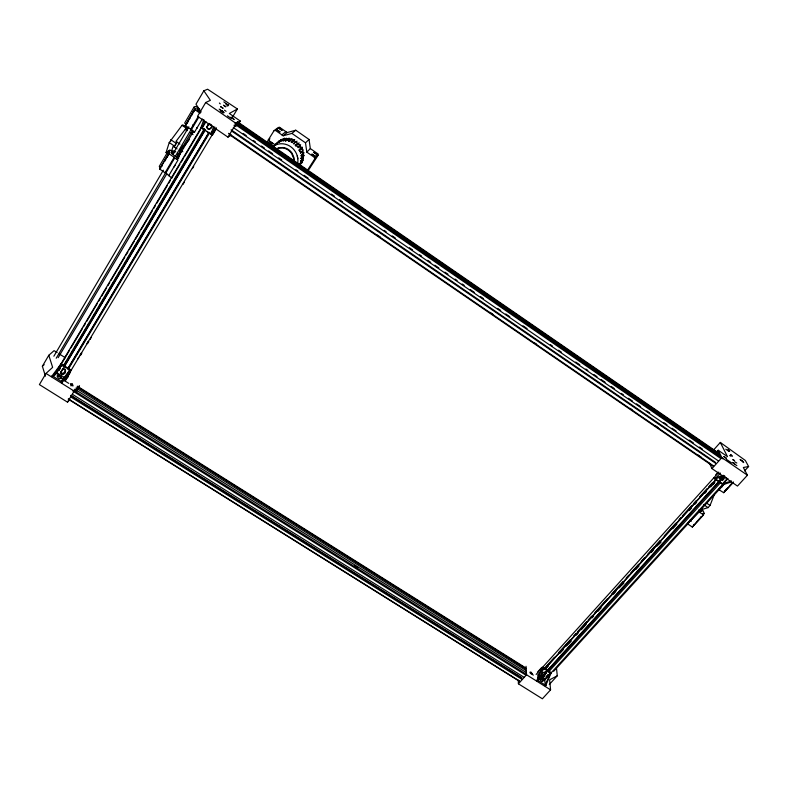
<?xml version="1.0" encoding="UTF-8"?>
<svg xmlns="http://www.w3.org/2000/svg" width="788" height="788" viewBox="0 0 788 788"><rect width="100%" height="100%" fill="white"/><g stroke="black" fill="none" stroke-linecap="round" stroke-linejoin="round"><path stroke-width="1.18" d="M726.359 488.984L726.191 489.515M171.38 139.998L171.075 140.648M293.826 161.638L293.56 158.033L291.629 153.552A12.598 11.918 55.7 0 0 289.166 150.813A12.441 11.771 55.7 0 0 286.074 148.883A12.628 11.938 55.7 0 0 282.606 147.937L279.07 148.046L275.77 149.208M294.249 161.215L293.983 157.62L292.062 153.148A12.569 11.889 55.8 0 0 289.6 150.419A12.421 11.741 55.8 0 0 286.517 148.499A12.598 11.918 55.8 0 0 283.05 147.543L279.523 147.661L276.233 148.814M55.406 373.295L54.195 374.221M193.621 111.522L192.627 113.108M61.208 376.516L58.745 375.965M308.699 169.844L318.175 155.118L317.751 153.719L310.324 148.577L309.054 139.456L295.746 130.217L287.187 132.551L279.681 127.361L278.272 127.479L274.086 130.611L268.216 140.067L275.475 145.071C286.783 127.981 313.013 149.444 300.041 164.505M161.422 166.278L162.348 165.076M167.874 155.571L166.849 156.979L167.933 155.935M541.257 678.173L541.267 678.123A1.202 0.522 44.1 0 1 541.455 678.133L543.178 680.093L541.563 679.512A1.202 0.522 44.1 0 1 541.317 679.197C541.11 676.242 538.224 680.458 542.124 681.472M289.925 141.436L290.27 140.028L291.235 139.949M167.184 157.186L167.489 156.566M541.267 678.104C543.828 677.404 543.769 682.112 541.445 678.754M167.765 153.758L166.051 152.606L169.233 142.539L182.018 125.331L182.875 124.908L188.046 128.434L186.323 130.03L188.046 128.434M171.439 151.434L173.153 146.194L177.064 148.863M174.473 146.085L174.207 146.903L177.004 142.136L174.473 146.085L169.233 142.539M180.275 153.591L181.004 151.513L179.95 150.794L181.319 148.134M292.338 142.677L293.431 139.525M209.401 133.083L212.139 134.955L200.901 127.705L203.846 119.549M201.984 128.444L204.575 121.322M210.731 134.413L213.794 126.376M211.805 135.152L214.888 127.124M701.241 509.708L708.048 507.62L710.047 505.433L714.489 494.115M211.312 124.908L210.494 124.78M545.365 686.358L551.295 672.656L542.666 667.209L536.658 680.901M538.253 680.635L543.572 668.47L537.79 674.843L538.243 680.655M302.543 155.61L300.888 158.516M60.981 372.369C61.474 379.146 68.723 367.1 62.567 369.69M207.224 126.74C206.111 131.192 212.474 128.996 211.903 125.381M187.948 121.46L187.288 122.465M541.523 674.104L541.651 675.257L542.804 675.72A1.162 0.965 0.5 0 0 543.198 675.661L543.838 675.277M701.478 516.544L700.906 517.184M170.582 140.904L170.592 141.318M175.734 151.946L173.99 150.764L172.651 151.197L169.903 150.153L168.238 151.089L159.245 166.426L160.663 168.248L159.816 169.105L168.839 175.497M197.108 109.591L198.261 107.611L195.532 106.449L193.986 107.158L184.688 123.017L186.175 124.78L185.407 125.509L194.557 132.029M45.438 376.181L42.375 366.233L48.797 355.28L54.076 350.65L57.15 352.581M232.549 117.018L237.405 108.971L207.618 89.221L203.846 90.787L195.976 104.223L201.068 111.985M168.711 152.192L169.903 150.153M159.668 168.849L168.701 153.443L169.676 152.892L168.238 151.089M185.249 125.262L194.587 109.345L195.493 108.911L193.986 107.158M159.816 169.105L168.701 153.443M185.407 125.509L194.587 109.345M193.434 112.132L192.735 113.078M164.712 161.353L165.913 159.294M168.327 155.187L169.676 152.892M186.756 123.795L187.918 121.825M189.081 119.845L190.243 117.855M191.415 115.875L192.577 113.886M193.749 111.896L195.493 108.911M53.87 356.215L163.352 170.178M172.68 154.32L188.864 126.838M198.192 110.98L199.433 108.872M48.797 355.28L52.638 367.356L45.99 373.433L39.4 384.603L67.492 402.156L69.797 399.772M203.846 90.787L210.376 100.342L205.688 102.509L197.552 116.319L227.959 137.142L231.317 135.004M165.116 172.671L174.187 157.304L168.849 153.699M190.775 129.173L198.271 116.457M56.214 358.225L165.933 172.267M175.281 156.408L191.484 128.936M165.647 173.35L174.719 157.974L174.187 157.304M191.326 129.833L198.832 117.117M179.95 150.794L181.073 148.893M58.184 357.683L166.889 173.646M176.886 156.723L192.499 130.286M202.329 118.929L194.567 132.049L193.484 131.32L176.876 159.412L178.699 158.309M174.04 167.056L175.251 165.027M51.496 376.674L61.08 363.76L71.215 370.153M53.86 375.915L202.349 125.637M54.658 375.364L69.689 350.03M70.94 347.922L82.218 328.921M83.469 326.813L85.35 323.641M86.601 321.534L97.249 303.597M98.5 301.479L100.381 298.317M101.632 296.209L106.646 287.758M107.897 285.65L109.778 282.488M111.029 280.37L124.809 257.154M126.07 255.046L127.942 251.874M129.202 249.766L134.206 241.325M135.467 239.207L139.85 231.82M141.101 229.712L152.379 210.711M153.63 208.603L155.512 205.432M156.763 203.324L167.411 185.387M168.662 183.269L170.543 180.107M171.794 177.999L179.94 164.278M181.191 162.161L183.23 158.733M184.323 156.891L198.103 133.664M198.527 132.955L200.605 129.449M56.923 372.744L61.622 364.824L53.101 376.309L56.923 372.744L65.059 377.856L69.777 369.966L61.316 381.461L65.059 377.856M201.994 128.434L205.983 121.726M58.686 370.163L61.198 365.928M59.13 370.39L60.39 368.272M63.03 366.331L204.447 128.562M64.429 364.992L66.941 360.766M68.832 357.594L70.093 355.477M71.353 353.359L73.235 350.187M74.496 348.079L79.529 339.618M80.79 337.5L82.681 334.329M83.932 332.211L88.965 323.75M93.378 316.343L94.629 314.235M96.52 311.063L97.781 308.945M99.042 306.827L100.923 303.656M102.814 300.484L104.075 298.366M105.956 295.195L107.217 293.077M108.478 290.969L110.359 287.787M112.251 284.616L113.511 282.508M115.393 279.326L116.654 277.218M118.545 274.047L119.806 271.929M121.056 269.811L122.948 266.639M124.839 263.468L126.1 261.35M127.981 258.178L129.242 256.061M130.503 253.953L132.384 250.771M133.645 248.663L138.678 240.202M140.569 237.03L141.83 234.913M143.081 232.795L144.972 229.623M146.863 226.452L148.114 224.334M150.006 221.162L151.266 219.044M152.527 216.936L154.409 213.765M155.669 211.647L160.703 203.186M162.594 200.014L163.855 197.896M165.106 195.779L166.997 192.607M168.888 189.435L170.139 187.317M172.03 184.146L173.291 182.028M174.552 179.92L176.433 176.748M177.694 174.631L178.955 172.513M180.216 170.395L182.097 167.223M183.988 164.052L185.249 161.934M196.576 142.904L197.827 140.786M199.719 137.614L200.979 135.497M202.24 133.379L204.122 130.207M60.449 372.763L62.971 368.538M64.222 366.43L204.949 130.02M206.83 126.848L208.721 123.686M60.459 373.207L205.402 129.754M206.653 127.646L209.244 123.44M209.007 124.12C204.191 127.538 210.751 132.217 211.755 126.001M67.758 368.656L208.741 132.611M68.428 367.996L208.515 133.487M68.123 369.523L209.903 132.286M61.73 383.096L71.235 370.163M210.731 134.413L212.455 131.547M64.074 380.742L69.758 371.246M65.532 379.324L69.955 371.936M77.539 359.269L78.8 357.161M80.071 355.053L81.331 352.945M87.015 343.44L88.286 341.332M64.961 380.594L216.385 127.814M65.384 380.624L70.447 372.182M80.553 355.299L81.824 353.191M87.507 343.696L88.778 341.588M90.039 339.48L91.3 337.372M182.954 184.422L184.225 182.314M192.439 168.602L193.7 166.485M212.661 134.846L216.454 128.513M70.999 385.962L72.2 383.963L70.408 383.687L71.166 385.007L72.959 385.293L72.2 383.963M67.492 402.156L74.18 391.114L79.509 385.667M227.959 137.142L236.203 123.519L240.291 121.047L229.318 113.482L237.405 108.971M77.263 389.853L79.066 386.878M239.04 123.105L240.291 121.047M162.072 165.795L162.495 165.194M292.742 141.357L293.51 140.136L294.466 140.372M170.72 140.688L171.341 139.929M307.113 170.789L314.836 158.782L318.175 155.118M279.238 142.155L280.38 140.589M161.944 165.736L161.461 166.288M280.114 140.953L279.612 141.663L278.755 141.072M197.325 128.07L196.655 127.498M189.514 139.299L183.811 146.755L182.757 146.036M545.798 673.119L545.808 671.78M726.053 489.722L725.344 490.205M301.804 162.564L302.09 162.151L299.125 165.224M713.258 450.342L720.321 442.442L745.34 460.468L748.6 466.516L744.581 470.909M716.597 452.066L718.213 450.253L727.491 456.656L720.321 442.442M556.456 667.919L557.283 675.769L549.63 679.817L550.576 689.845L542.38 698.779L518.425 683.817L526.551 674.774L526.029 666.293M748.6 466.516L743.35 467.501L747.428 475.223L737.479 486.068L711.978 468.604L721.857 457.621L718.213 450.253M537.662 671.937L541.789 667.377M715.642 474.928L718.114 472.189M536.126 674.449L718.863 472.239M720.35 473.046L714.992 478.976L724.044 475.883L723.128 475.253M543.779 669.091L554.506 657.241M558.623 652.681L570.177 639.915M573.477 636.271L575.959 633.532M577.604 631.71L586.686 621.683M588.331 619.861L591.63 616.206M594.93 612.562L607.312 598.89M611.439 594.329L622.993 581.564M626.293 577.919L628.765 575.181M630.42 573.359L638.664 564.247M641.146 561.509L644.446 557.865M647.746 554.21L654.345 546.921M656 545.099L660.127 540.538M664.245 535.978L675.799 523.212M679.098 519.568L680.753 517.746M682.398 515.923L691.48 505.896M693.952 503.158L696.434 500.419M699.734 496.775L707.161 488.57M708.806 486.748L712.106 483.103M543.897 669.603L716.193 479.262M544.636 669.199L716.656 479.232M545.109 669.642L548.399 666.008M559.933 653.291L563.223 649.647M566.513 646.012L568.168 644.2M576.402 635.108L578.047 633.296M581.337 629.661L586.282 624.204M592.044 617.841L593.689 616.019M597.806 611.478L601.096 607.844M613.448 594.211L615.92 591.483M619.21 587.848L622.51 584.213M635.68 569.675L638.97 566.04M651.321 552.408L653.794 549.679M657.084 546.045L659.556 543.316M672.735 528.778L676.853 524.227M689.195 510.594L691.667 507.866M694.967 504.231L696.612 502.419M704.846 493.327L706.491 491.505M710.609 486.964L714.726 482.423M568.798 643.816L571.27 641.087M622.372 584.686L624.027 582.864M659.467 543.75L661.112 541.927M713.041 484.62L714.696 482.798M541.661 673.917L542.962 672.469M721.769 476.001L719.858 478.444A1.645 1.418 -15.1 0 0 719.877 478.838C721.02 481.478 724.487 478.07 724.852 476.72M542.656 675.543L545.966 671.898M547.611 670.076L723.551 476.169M543.267 675.474L724.064 476.267M541.908 677.424L724.733 476.021M542.597 678.507L545.089 675.779M548.369 672.154L720.774 482.394M722.419 480.581L724.073 478.759M546.281 676.399L547.936 674.577M544.715 679.197L550.507 672.824L545.237 685.018L544.715 679.197L539.76 676.084M726.93 478.927L722.32 483.99L731.461 480.956M543.927 680.773L728.004 478.513M724.438 483.29L718.725 489.565L723.689 492.697L732.988 482.65M553.649 671.287L688.338 523.39M699.084 511.589L719.74 488.905M698.956 511.885L687.363 524.02L698.956 511.885L703.546 514.86L702.926 513.323L704.255 513.471L703.182 510.86L701.024 508.654M719.208 489.644L724.921 483.369M696.365 522.099L701.093 516.918M702.679 515.194L704.255 513.471M724.438 491.377L727.688 487.821M730.121 485.152L732.564 482.483M687.865 524.059L692.297 527.044L703.398 514.899M723.689 492.697L733.49 481.97M703.546 514.86L692.297 527.044M549.295 684.506L557.283 675.769M314.836 158.782L314.392 157.364L317.751 153.719M299.578 164.879L302.523 161.816M299.253 165.352L302.543 161.964M302.661 160.545L299.529 164.012L303.213 160.2M302.7 159.107L300.504 161.363L302.789 158.723M303.912 155.354L300.967 158.575L303.902 155.6M314.392 157.364L306.818 152.123L310.324 148.577M303.843 152.645L300.927 155.886L303.863 152.961M302.651 151.04L300.445 153.207L303.242 149.779M64.478 380.427L68.428 376.595M722.251 478.74L720.931 479.281L719.828 478.749M302.434 147.661C298.435 152.123 298.1 150.203 302.159 147.08M306.818 152.123L305.508 142.825L309.054 139.456M300.258 145.839C296.643 149.72 297.716 146.627 300.652 144.657M302.178 162.308L300.051 163.924M299.154 142.904C296.899 145.681 293.973 146.607 298.002 143.239M297.066 141.141L293.599 143.603L295.894 141.544M42.375 366.233L44.158 364.647M294.751 139.772L291.196 142.264L294.298 139.545M292.161 138.786L288.438 141.328L290.802 139.299M289.403 138.274L285.64 140.924L288.832 138.235M286.123 138.343L282.892 141.042L286.586 138.284M274.086 130.611L275.534 130.483L283.188 135.782L291.915 133.408L295.746 130.217M283.562 138.924L280.282 141.633L284.665 138.146M277.031 143.406L273.653 146.184L277.297 143.091M275.475 145.071L276.864 143.928M280.853 139.919L275.859 144.007M281.257 139.9L277.947 142.618L282.104 139.21M293.422 143.849L294.761 142.756M283.188 135.782L287.187 132.551M281.868 134.876L285.896 131.655M187.101 122.652L188.007 121.086M269.004 140.234L267.28 141.564L273.653 145.957M268.216 140.067L269.929 138.747M694.297 524.444L693.854 524.513M275.534 130.483L279.681 127.361M58.657 375.009L58.342 376.014L59.898 377.088A1.31 0.611 28 0 0 60.282 377.166L60.962 376.516A1.31 0.611 28 0 0 60.794 376.24L58.44 375.275L58.736 375.955M285.187 141.022L287.137 139.969A11.8 11.19 57.8 0 1 291.511 139.151M166.051 152.606L166.938 152.104M192.912 132.758L193.73 132.315M200.901 127.705L203.964 129.36M185.259 129.35L186.717 128.562M225.683 104.026L225.585 103.13L223.822 101.908M294.919 144.884L298.169 143.692M731.225 481.961L723.226 484.62L713.839 477.814L714.086 478.375L721.995 475.647M295.411 145.219L298.79 144.352M295.756 146.174L296.751 146.154M64.153 368.685C55.751 373.285 67.64 377.669 65.217 369.129M728.959 450.637L728.9 451.357L725.768 449.19M297.5 146.667L300.573 146.893M59.189 374.95L61.218 376.447M178.364 157.462L174 155.463L171.104 152.419A4.649 1.221 32 0 1 171.804 152.025L174.434 152.882M171.439 153.611L172.779 154.054M542.183 681.492L543.188 680.783L541.356 678.576M300.386 148.666L302.218 149.218M736.81 463.009L734.721 461.807M197.394 110.064L198.793 110.655M180.225 154.694L177.477 153.128M299.873 149.208L300.533 149.484M210.839 124.435L210.169 124.09M199.719 109.089L197.512 108.291A4.728 1.054 32.7 0 0 196.852 108.606L200.635 112.113M210.475 124.77L209.381 124.13M62.882 372.941L63.966 373.482M68.349 398.895L520.277 681.521M68.28 399.181L519.853 681.561M74.781 389.173L526.217 672.489M537.386 680.093L546.094 685.56M52.087 375.669L62.331 382.091M74.742 390.159L76.82 391.459M354.767 565.853L357.89 567.813M73.511 390.306L526.414 674.4M45.99 373.433L74.18 391.114M526.551 674.774L550.576 689.845M72.91 391.124L526.02 675.267M72.476 394.345L524.128 677.316M70.91 395.33L522.04 677.828M70.841 395.812L521.331 677.877M70.861 397.004L522.168 679.492M57.485 373.709L55.534 372.901L57.563 374.172M77.372 386.199L525.724 667.909M77.283 386.8L525.911 668.648M63.749 378.536L65.828 379.846M77.293 387.046L525.507 668.608M63.562 380.111L68.773 383.382M70.861 384.692L72.939 385.992M76.062 387.962L526.059 670.519M530.225 673.129L533.348 675.099M59.199 353.881L65.335 357.752M60.607 364.204L70.772 370.606M542.715 667.928L551.364 673.376M729.619 455.454L730.643 456.134M171.863 177.881L168.701 175.754L177.95 160.131L174.719 157.974M689.766 520.247L691.312 521.292M180.225 149.986L182.836 151.749M703.684 504.665L708.048 507.62M179.9 144.066L175.951 141.416L185.269 129.321L187.209 130.67M170.858 139.752L176.098 143.308M181.861 147.218L183.604 148.39M706.55 503.059L710.047 505.433M182.018 125.331L187.209 128.877M190.125 132.66L193.04 134.649M206.683 131.222L208.495 132.463M714.086 478.375L723.226 484.62M192.794 124.868L193.346 125.243M721.601 486.088L722.527 486.708M298.76 150.114L302.257 152.517M243.197 133.468L246.24 135.556M253.342 140.431L255.361 141.83M261.449 146.007L264.492 148.105M268.541 150.882L272.599 153.67M278.686 157.856L281.72 159.944M295.914 169.706L297.943 171.094M304.03 175.281L308.078 178.068M331.403 194.094L334.437 196.182M339.51 199.669L342.553 201.758M356.747 211.509L360.796 214.297M384.12 230.323L386.15 231.721M392.227 235.898L395.271 237.996M409.464 247.747L412.508 249.835M419.6 254.711L421.629 256.11M427.707 260.286L430.75 262.384M434.809 265.172L438.867 267.959M444.944 272.136L447.988 274.224M455.08 279.11L457.109 280.498M462.182 283.985L464.211 285.374M470.288 289.56L474.346 292.348M480.424 296.524L483.468 298.613M497.661 308.374L500.705 310.462M505.768 313.949L509.826 316.737M523.005 325.789L527.064 328.576M550.379 344.612L552.408 346.001M558.495 350.187L561.529 352.275M575.723 362.027L579.781 364.814M585.858 369.001L587.887 370.39M593.975 374.576L597.018 376.664M601.067 379.452L605.125 382.239M611.212 386.416L614.246 388.504M621.348 393.389L623.377 394.778M628.44 398.265L632.498 401.053M636.556 403.84L640.605 406.628M646.692 410.804L649.736 412.902M663.929 422.654L666.963 424.742M672.036 428.229L676.094 431.016M689.273 440.078L693.322 442.866M699.409 447.042L702.453 449.13M233.327 127.587L718.292 460.852M231.13 129.803L715.248 462.201M231.347 130.867L715.918 463.502M194.744 109.581L200.142 113.285M377.334 235.06L380.387 237.149M489.988 312.314L493.032 314.402M534.638 342.938L536.667 344.326M630.036 408.351L632.075 409.75M655.409 425.756L658.453 427.845M698.04 454.981L701.084 457.07M228.5 133.32L713.632 465.974M229.278 134.581L712.992 466.21M224.422 110.172L226.067 111.305M219.153 109.108L224.216 112.605M232.322 118.18L234.351 119.579M237.385 121.667L718.636 453.08M732.82 462.851L736.869 465.639M237.149 122.248L719.001 454.016M220.315 110.921L223.349 113.009M227.407 115.797L231.455 118.584M237.523 122.77L719.395 454.528M726.487 459.404L731.54 462.891M235.632 122.534L720.163 456.035M721.857 457.621L747.428 475.223M205.688 102.509L236.203 123.519M234.745 122.948L722.96 458.892M235.169 124.435L720.587 458.37M233.987 125.253L236.016 126.651M291.915 133.408L305.508 142.825M698.72 510.141L701.96 511.363A4.226 1.024 40.6 0 0 701.862 510.89A4.226 1.024 40.6 0 0 701.497 510.24L700.877 509.452M209.244 124.031L208.574 123.411M226.924 105.375L227.84 106.114M299.598 151.434L301.105 152.685M177.497 154.832L178.374 155.63A4.945 1.3 32 0 1 179.122 156.546L179.28 156.92M176.916 156.625L177.477 157.147A4.935 1.31 32 0 1 178.226 158.063M219.389 103.031L220.246 103.878M60.883 377.009C52.924 371.641 59.898 382.535 61.08 377.275M725.009 477.134L726.733 477.971M539.219 677.256L540.253 679.089L538.362 677.887M176.453 157.265L176.295 157.029A2.453 0.65 32 0 0 175.911 156.625M709.505 463.245L711.978 468.604M297.273 155.916L297.825 158.752M518.238 680.143L518.425 683.817M719.592 478.149A1.645 1.418 -15.1 0 1 719.602 477.883M699.261 510.092A4.492 1.103 40.6 0 1 699.783 510.654L700.404 511.442A4.226 1.034 40.6 0 1 700.68 511.895M302.365 162.17A15.514 14.706 57.8 0 1 300.307 163.815M297.45 164.406A16.233 15.356 55.8 0 0 285.374 144.224A16.272 15.386 55.8 0 0 272.165 147.011M316.195 153.965L313.732 152.37L316.195 153.965M314.501 155.778L312.018 154.172L314.501 155.778M546.133 673.11L543.257 676.38A1.162 0.965 0.5 0 1 542.863 676.439C539.898 676.094 542.538 672.479 544.311 672.075A1.468 1.221 0.4 0 1 544.705 672.016L546.133 673.11M281.996 130.286L279.494 128.671L281.996 130.286M279.957 131.872L277.425 130.237L279.957 131.872M272.678 143.534L270.156 141.909L272.678 143.534M63.404 378.841L62.892 379.383L60.666 378.004L61.188 377.472L63.404 378.841M734.534 460.625L732.938 459.709L734.534 460.625M223.181 111.65L220.433 110.222L223.181 111.65M730.643 454.607L732.141 456.085L730.643 454.607M228.579 105.188L226.422 103.996L228.579 105.188M532.127 673.582L531.082 673.71L529.93 672.203L530.974 672.075L532.127 673.582M222.974 108.163L220.719 106.774L222.974 108.163M726.27 458.222L723.936 456.607L726.27 458.222M225.811 106.735L223.585 105.297L225.811 106.735M232.598 117.924L230.864 117.176L233.632 119.077L232.598 117.924M728.496 450.037L727.846 449.751L729.678 451.297L728.496 450.037M733.559 462.832L732.722 462.448L735.046 464.477L733.559 462.832M742.266 460.773L740.06 459.502L743.705 462.595L742.266 460.773"/></g></svg>
